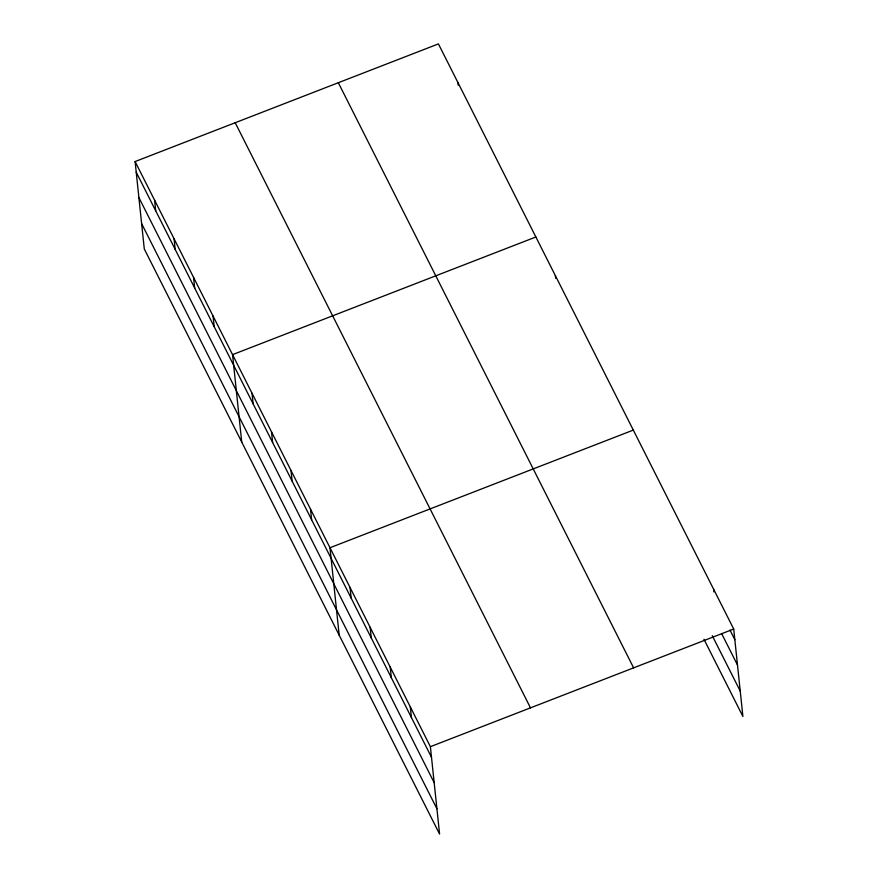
<?xml version="1.0" encoding="UTF-8"?>
<svg xmlns="http://www.w3.org/2000/svg" width="878" height="878" viewBox="0 0 878 878"><rect width="100%" height="100%" fill="white"/><g stroke="black" fill="none" stroke-linecap="round" stroke-linejoin="round"><path stroke-width="1.32" d="M135.102 161.552L430.385 746.684L439.582 834.1L144.288 248.968L135.102 161.552L438.418 43.9L733.712 629.032L742.898 716.448L703.958 639.283M535.865 236.994L232.549 354.646L241.735 442.062M633.312 430.088L329.985 547.74L339.182 635.156M430.385 746.684L733.712 629.032M729.969 630.042L734.831 639.689M721.672 633.675L737.498 665.019M712.245 635.661L740.242 691.118M338.326 82.719L633.62 667.862M235.194 122.722L530.488 707.855M136.222 172.198L431.504 757.33M138.878 197.539L434.171 782.671M141.621 223.638L436.915 808.77M713.627 589.248L713.913 591.904M555.357 275.615L555.642 278.271M457.91 82.521L458.195 85.177M410.311 706.889L411.431 717.545M390.227 667.104L391.347 677.761M370.154 627.309L371.273 637.966M350.07 587.525L351.189 598.181M310.505 509.119L311.624 519.765M291.013 470.498L292.133 481.155M271.522 431.877L272.641 442.534M252.03 393.256L253.149 403.913M213.058 316.025L214.177 326.682M193.566 277.404L194.686 288.061M174.074 238.783L175.194 249.44M154.594 200.162L155.713 210.819"/></g></svg>
